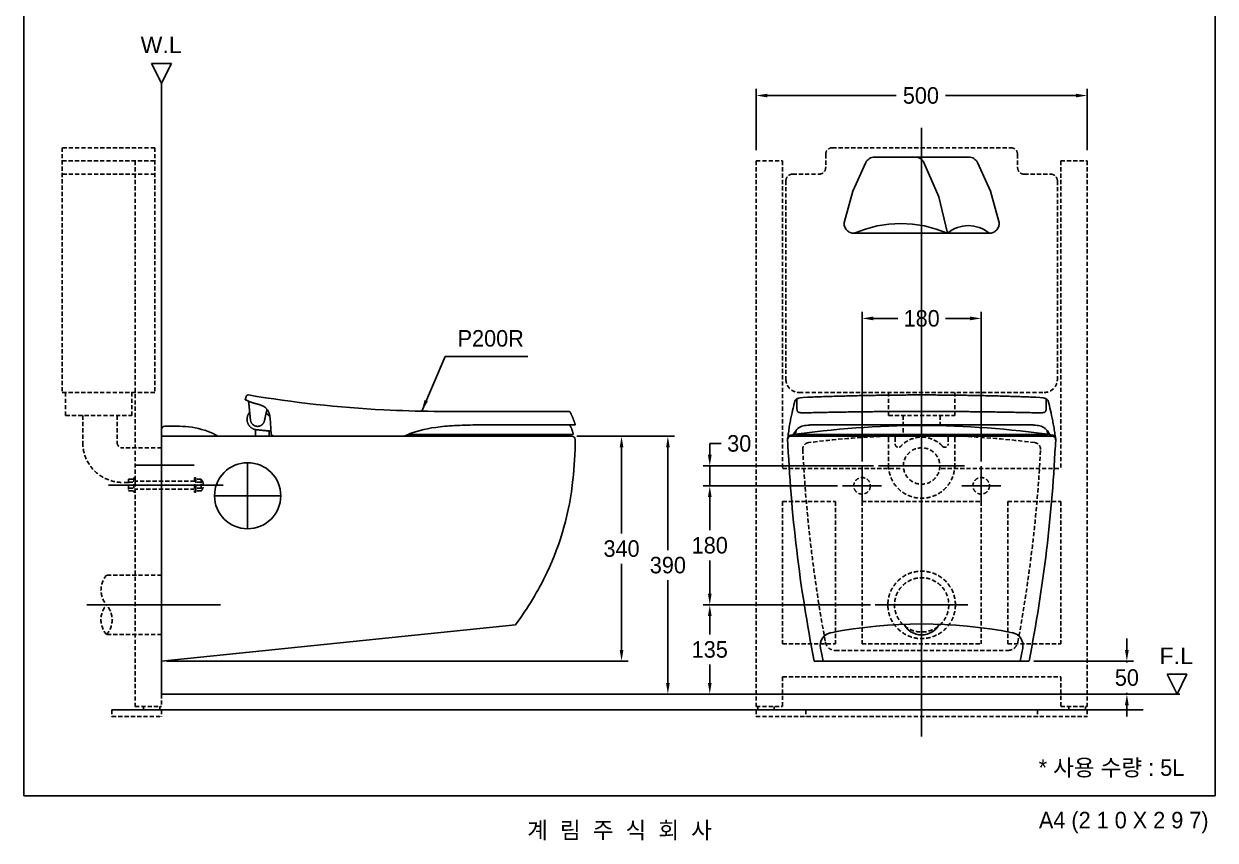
# Model space of a CAD drawing. Header units: millimetres. Extents: x 0 to 1800, y -67 to 2530.
# Drawn here: x 0 to 1800, y -67 to 1167 of the extents above; entities that cross this region are included whole.
import ezdxf
from ezdxf.enums import TextEntityAlignment as Align
from ezdxf.lldxf.tags import DXFTag

# ---------------------------------------------------------------- set-up
doc = ezdxf.new("R2010")
doc.units = ezdxf.units.MM
doc.linetypes.add('DASHED2', pattern=[9.525, 6.35, -3.175])
doc.layers.get('Defpoints').update_dxf_attribs({"color": 1})
for name, color, linetype in [('TEXT', 7, 'Continuous'), ('내부선 및 부속', 4, 'Continuous'), ('도각라인', 255, 'Continuous'), ('외형선', 3, 'Continuous'), ('점선', 6, 'DASHED2'), ('중심선', 1, 'DASHED'), ('치수선', 7, 'Continuous')]:
    doc.layers.add(name, color=color, linetype=linetype)
doc.styles.add('____', font='')
doc.styles.add('타이틀', font='H2GTRM.TTF', dxfattribs={"height": 25})
doc.styles.get('____').set_extended_font_data('굴림')
tags = doc.linetypes.add('DASHDOT', pattern=[70, 31, -13, 13, -13]).pattern_tags.tags
tags[10:11] = [DXFTag(74, 4), DXFTag(75, 0), DXFTag(340, '0'), DXFTag(46, 0.0), DXFTag(50, 0.0), DXFTag(44, 0.0), DXFTag(45, 0.0)]
tags[8:9] = [DXFTag(74, 4), DXFTag(75, 0), DXFTag(340, '0'), DXFTag(46, 0.0), DXFTag(50, 0.0), DXFTag(44, 0.0), DXFTag(45, 0.0)]
tags[6:7] = [DXFTag(74, 4), DXFTag(75, 0), DXFTag(340, '0'), DXFTag(46, 0.0), DXFTag(50, 0.0), DXFTag(44, 0.0), DXFTag(45, 0.0)]
tags[4:5] = [DXFTag(74, 4), DXFTag(75, 0), DXFTag(340, '0'), DXFTag(46, 0.0), DXFTag(50, 0.0), DXFTag(44, 0.0), DXFTag(45, 0.0)]
tags = doc.linetypes.add('DASHED', pattern=[25.72, 12.86, -12.86]).pattern_tags.tags
tags[6:7] = [DXFTag(74, 4), DXFTag(75, 0), DXFTag(340, '0'), DXFTag(46, 0.0), DXFTag(50, 0.0), DXFTag(44, 0.0), DXFTag(45, 0.0)]
tags[4:5] = [DXFTag(74, 4), DXFTag(75, 0), DXFTag(340, '0'), DXFTag(46, 0.0), DXFTag(50, 0.0), DXFTag(44, 0.0), DXFTag(45, 0.0)]
doc.dimstyles.new('MSADIM', dxfattribs={"dimtxt": 33, "dimasz": 17, "dimexe": 10, "dimexo": 7.5, "dimgap": 10, "dimtad": 0, "dimtih": 1, "dimtoh": 1, "dimdec": 0, "dimzin": 1, "dimdsep": 46, "dimtxsty": '____', "dimcen": 11.25, "dimadec": 0, "dimazin": 0, "dimtfac": 1, "dimtdec": 0, "dimtix": 1, "dimtmove": 0, "dimatfit": 3, "dimfxl": 1, "dimtolj": 1, "dimtzin": 1, "dimarcsym": 0})

# ---------------------------------------------------------------- blocks, each defined once
blk = doc.blocks.new('*D1')
at = {"layer": 'Defpoints', "color": 0, "linetype": 'Continuous'}
for p in [(1606.6, 1059), (1106.4, 968.9), (1606.6, 968.9)]:
    blk.add_point(p, dxfattribs=at)
at = {"layer": '치수선', "color": 0, "linetype": 'Continuous', "lineweight": -2, "transparency": 16777216}
for p, q in [((1106.4, 976.4), (1106.4, 1069)), ((1606.6, 976.4), (1606.6, 1069)), ((1123.4, 1059), (1318, 1059)), ((1589.6, 1059), (1392.7, 1059))]:
    blk.add_line(p, q, dxfattribs=at)
at = {"layer": '치수선', "color": 0, "linetype": 'Continuous', "transparency": 16777216}
for points in [[(1123.4, 1061.8), (1123.4, 1056.2), (1106.4, 1059)], [(1589.6, 1061.8), (1589.6, 1056.2), (1606.6, 1059)]]:
    blk.add_solid(points, dxfattribs=at)
at = {"layer": '치수선', "color": 0, "linetype": 'Continuous', "transparency": 16777216, "insert": (1355.4, 1059), "char_height": 25, "attachment_point": 5, "style": '____'}
blk.add_mtext('\\A1;500', dxfattribs=at)
blk = doc.blocks.new('*D2')
at = {"layer": 'Defpoints', "color": 0, "linetype": 'Continuous'}
for p in [(828.1, 543.9), (903.1, 543.9), (208.1, 203.9)]:
    blk.add_point(p, dxfattribs=at)
at = {"layer": '치수선', "color": 0, "linetype": 'Continuous', "lineweight": -2, "transparency": 16777216}
for p, q in [((835.6, 543.9), (913.1, 543.9)), ((903.1, 526.9), (903.1, 396.8)), ((903.1, 220.9), (903.1, 351.1)), ((215.6, 203.9), (913.1, 203.9))]:
    blk.add_line(p, q, dxfattribs=at)
at = {"layer": '치수선', "color": 0, "linetype": 'Continuous', "transparency": 16777216}
for points in [[(900.3, 526.9), (905.9, 526.9), (903.1, 543.9)], [(900.3, 220.9), (905.9, 220.9), (903.1, 203.9)]]:
    blk.add_solid(points, dxfattribs=at)
at = {"layer": '치수선', "color": 0, "linetype": 'Continuous', "transparency": 16777216, "insert": (903.1, 373.9), "char_height": 25, "attachment_point": 5, "style": '____'}
blk.add_mtext('\\A1;340', dxfattribs=at)
blk = doc.blocks.new('*D3')
at = {"layer": 'Defpoints', "color": 0, "linetype": 'Continuous'}
for p in [(828.1, 543.9), (900.1, 153.9), (973.1, 153.9)]:
    blk.add_point(p, dxfattribs=at)
at = {"layer": '치수선', "color": 0, "linetype": 'Continuous', "lineweight": -2, "transparency": 16777216}
for p, q in [((835.6, 543.9), (983.1, 543.9)), ((973.1, 526.9), (973.1, 371.7)), ((973.1, 170.9), (973.1, 326.1)), ((907.6, 153.9), (983.1, 153.9))]:
    blk.add_line(p, q, dxfattribs=at)
at = {"layer": '치수선', "color": 0, "linetype": 'Continuous', "transparency": 16777216}
for points in [[(970.3, 526.9), (975.9, 526.9), (973.1, 543.9)], [(970.3, 170.9), (975.9, 170.9), (973.1, 153.9)]]:
    blk.add_solid(points, dxfattribs=at)
at = {"layer": '치수선', "color": 0, "linetype": 'Continuous', "transparency": 16777216, "insert": (973.1, 348.9), "char_height": 25, "attachment_point": 5, "style": '____'}
blk.add_mtext('\\A1;390', dxfattribs=at)
blk = doc.blocks.new('*D4')
at = {"layer": 'Defpoints', "color": 0, "linetype": 'Continuous'}
for p in [(1036.4, 498.9), (1291.5, 498.9), (1237, 468.9)]:
    blk.add_point(p, dxfattribs=at)
at = {"layer": '치수선', "color": 0, "linetype": 'Continuous', "lineweight": -2, "transparency": 16777216}
for p, q in [((1036.4, 515.9), (1036.4, 532.9)), ((1036.4, 532.9), (1053.4, 532.9)), ((1284, 498.9), (1026.4, 498.9)), ((1036.4, 468.9), (1036.4, 498.9)), ((1229.5, 468.9), (1026.4, 468.9)), ((1036.4, 451.9), (1036.4, 434.9))]:
    blk.add_line(p, q, dxfattribs=at)
at = {"layer": '치수선', "color": 0, "linetype": 'Continuous', "transparency": 16777216}
for points in [[(1033.6, 515.9), (1039.2, 515.9), (1036.4, 498.9)], [(1033.6, 451.9), (1039.2, 451.9), (1036.4, 468.9)]]:
    blk.add_solid(points, dxfattribs=at)
at = {"layer": '치수선', "color": 0, "linetype": 'Continuous', "transparency": 16777216, "insert": (1080.9, 532.9), "char_height": 25, "attachment_point": 5, "style": '____'}
blk.add_mtext('\\A1;30', dxfattribs=at)
blk = doc.blocks.new('*D5')
at = {"layer": 'Defpoints', "color": 0, "linetype": 'Continuous'}
for p in [(1237, 468.9), (1036.4, 288.9), (1286.5, 288.9)]:
    blk.add_point(p, dxfattribs=at)
at = {"layer": '치수선', "color": 0, "linetype": 'Continuous', "lineweight": -2, "transparency": 16777216}
for p, q in [((1229.5, 468.9), (1026.4, 468.9)), ((1036.4, 451.9), (1036.4, 401.8)), ((1036.4, 305.9), (1036.4, 356.1)), ((1279, 288.9), (1026.4, 288.9))]:
    blk.add_line(p, q, dxfattribs=at)
at = {"layer": '치수선', "color": 0, "linetype": 'Continuous', "transparency": 16777216}
for points in [[(1033.6, 451.9), (1039.2, 451.9), (1036.4, 468.9)], [(1033.6, 305.9), (1039.2, 305.9), (1036.4, 288.9)]]:
    blk.add_solid(points, dxfattribs=at)
at = {"layer": '치수선', "color": 0, "linetype": 'Continuous', "transparency": 16777216, "insert": (1036.4, 378.9), "char_height": 25, "attachment_point": 5, "style": '____'}
blk.add_mtext('\\A1;180', dxfattribs=at)
blk = doc.blocks.new('*D6')
at = {"layer": 'Defpoints', "color": 0, "linetype": 'Continuous'}
for p in [(1036.4, 288.9), (1036.4, 153.9), (1083.4, 153.9)]:
    blk.add_point(p, dxfattribs=at)
at = {"layer": '치수선', "color": 0, "linetype": 'Continuous', "lineweight": -2, "transparency": 16777216}
for p, q in [((1043.9, 288.9), (1046.4, 288.9)), ((1036.4, 271.9), (1036.4, 244.3)), ((1036.4, 170.9), (1036.4, 198.6)), ((1075.9, 153.9), (1026.4, 153.9))]:
    blk.add_line(p, q, dxfattribs=at)
at = {"layer": '치수선', "color": 0, "linetype": 'Continuous', "transparency": 16777216}
for points in [[(1033.6, 271.9), (1039.2, 271.9), (1036.4, 288.9)], [(1033.6, 170.9), (1039.2, 170.9), (1036.4, 153.9)]]:
    blk.add_solid(points, dxfattribs=at)
at = {"layer": '치수선', "color": 0, "linetype": 'Continuous', "transparency": 16777216, "insert": (1036.4, 221.4), "char_height": 25, "attachment_point": 5, "style": '____'}
blk.add_mtext('\\A1;135', dxfattribs=at)
blk = doc.blocks.new('*D10')
at = {"layer": 'Defpoints', "color": 0, "linetype": 'Continuous'}
for p in [(1518.7, 203.9), (1666.6, 203.9), (1606.6, 153.9)]:
    blk.add_point(p, dxfattribs=at)
at = {"layer": '치수선', "color": 0, "linetype": 'Continuous', "lineweight": -2, "transparency": 16777216}
for p, q in [((1666.6, 220.9), (1666.6, 237.9)), ((1526.2, 203.9), (1676.6, 203.9)), ((1666.6, 203.9), (1666.6, 201.7)), ((1614.1, 153.9), (1676.6, 153.9)), ((1666.6, 153.9), (1666.6, 156.1)), ((1666.6, 136.9), (1666.6, 119.9))]:
    blk.add_line(p, q, dxfattribs=at)
at = {"layer": '치수선', "color": 0, "linetype": 'Continuous', "transparency": 16777216}
for points in [[(1663.7, 220.9), (1669.4, 220.9), (1666.6, 203.9)], [(1663.7, 136.9), (1669.4, 136.9), (1666.6, 153.9)]]:
    blk.add_solid(points, dxfattribs=at)
at = {"layer": '치수선', "color": 0, "linetype": 'Continuous', "transparency": 16777216, "insert": (1666.6, 178.9), "char_height": 25, "attachment_point": 5, "style": '____'}
blk.add_mtext('\\A1;50', dxfattribs=at)
blk = doc.blocks.new('*D11')
at = {"layer": 'Defpoints', "color": 0, "linetype": 'Continuous'}
for p in [(1446.5, 722), (1266.5, 498.4), (1446.5, 498.4)]:
    blk.add_point(p, dxfattribs=at)
at = {"layer": '치수선', "color": 0, "linetype": 'Continuous', "lineweight": -2, "transparency": 16777216}
for p, q in [((1266.5, 505.9), (1266.5, 732)), ((1283.5, 722), (1320.5, 722)), ((1429.5, 722), (1392.4, 722)), ((1446.5, 505.9), (1446.5, 732))]:
    blk.add_line(p, q, dxfattribs=at)
at = {"layer": '치수선', "color": 0, "linetype": 'Continuous', "transparency": 16777216}
for points in [[(1283.5, 724.9), (1283.5, 719.2), (1266.5, 722)], [(1429.5, 724.9), (1429.5, 719.2), (1446.5, 722)]]:
    blk.add_solid(points, dxfattribs=at)
at = {"layer": '치수선', "color": 0, "linetype": 'Continuous', "transparency": 16777216, "insert": (1356.5, 722), "char_height": 25, "attachment_point": 5, "style": '____'}
blk.add_mtext('\\A1;180', dxfattribs=at)

msp = doc.modelspace()

# ---------------------------------------------------------------- linework, layer by layer
msp.add_line((133.1, 130.1), (1691.1, 130.1))
at = {"layer": '내부선 및 부속', "linetype": 'Continuous'}
for p, q in [((1285.3, 965.8), (1427.7, 965.8)), ((1254.4, 850.8), (1458.6, 850.8)), ((823.1, 581.4), (819.3, 581.4)), ((379.1, 543.9), (573.8, 544)), ((680, 543.9), (714.6, 543.9)), ((1155.1, 543.9), (1161.6, 543.9)), ((1159, 543.9), (1553.9, 543.9)), ((1162, 544.9), (1161.6, 543.9)), ((1165.9, 547.5), (1166.7, 552.6)), ((1193.8, 544), (1262.2, 544)), ((1519, 544), (1450.5, 544)), ((1546.8, 547.5), (1546.1, 552.6)), ((1550.7, 544.9), (1551.2, 543.9)), ((1557.6, 543.9), (1551.2, 543.9))]:
    msp.add_line(p, q, dxfattribs=at)
at = {"layer": '내부선 및 부속', "linetype": 'Continuous', "flags": 128}
for points in [[(1272.1, 957.9), (1252.6, 914.5), (1239.7, 868.8)], [(1285.3, 965.8), (1283.2, 965.6), (1281.3, 965.2), (1279.4, 964.6), (1277.6, 963.6), (1276, 962.5), (1274.5, 961.2), (1273.2, 959.6), (1272.1, 957.9)], [(1359.9, 957.9), (1358.8, 959.6), (1357.5, 961.2), (1356, 962.5), (1354.4, 963.6), (1352.6, 964.6), (1350.7, 965.2), (1348.7, 965.6), (1346.7, 965.8)], [(1395.5, 850.8), (1382.3, 905.9), (1359.9, 957.9)], [(1440.9, 957.9), (1439.8, 959.6), (1438.5, 961.2), (1437, 962.5), (1435.4, 963.6), (1433.6, 964.6), (1431.7, 965.2), (1429.7, 965.6), (1427.7, 965.8)], [(1473.3, 868.8), (1460.3, 914.5), (1440.9, 957.9)], [(1239.7, 868.8), (1239.4, 867.3), (1239.4, 865.8), (1239.4, 864.3), (1239.6, 862.8), (1240, 861.4), (1240.5, 860.1), (1241.1, 858.8), (1241.8, 857.5), (1242.7, 856.4), (1243.6, 855.3), (1244.7, 854.3), (1245.8, 853.4), (1247.1, 852.6), (1248.4, 852), (1249.8, 851.5), (1251.3, 851.1), (1252.8, 850.8), (1254.4, 850.8)], [(1395.5, 850.8), (1378.3, 857.2), (1360.8, 861.8), (1342.9, 864.5), (1324.9, 865.4), (1306.9, 864.5), (1289.1, 861.8), (1271.5, 857.2), (1254.4, 850.8)], [(1458.6, 850.8), (1460.1, 850.8), (1461.6, 851.1), (1463.1, 851.4), (1464.4, 851.9), (1465.8, 852.6), (1467, 853.3), (1468.1, 854.2), (1469.2, 855.2), (1470.2, 856.2), (1471, 857.4), (1471.8, 858.6), (1472.4, 859.9), (1472.9, 861.3), (1473.3, 862.7), (1473.5, 864.2), (1473.6, 865.8), (1473.5, 867.3), (1473.3, 868.8)], [(1458.6, 850.8), (1455.1, 853.5), (1451.4, 855.8), (1447.6, 857.8), (1443.6, 859.4), (1435.4, 861.6), (1427, 862.3), (1418.7, 861.6), (1410.5, 859.4), (1406.5, 857.8), (1402.7, 855.8), (1399, 853.5), (1395.5, 850.8)]]:
    msp.add_lwpolyline(points, dxfattribs=at)
at = {"layer": '내부선 및 부속', "linetype": 'Continuous'}
msp.add_circle((338.1, 453.9), 50, dxfattribs=at)
for centre, radius, start, end in [((1159, 538.9), 5, 90, 182.5631), ((1553.9, 538.9), 5, 357.4369, 90), ((1356.5, -454.9), 715, 78.9549, 101.0451), ((1356.5, 273.4), 30, 207.3697, 332.6303), ((1223.3, 227.3), 20, 101.0451, 190.6747), ((1489.6, 227.3), 20, 349.3253, 78.9549), ((3411.8, 639.8), 2247, 190.6747, 191.1843), ((-698.8, 639.8), 2247, 348.8157, 349.3253)]:
    msp.add_arc(centre, radius, start, end, dxfattribs=at)
for points, weights in [([(336, 604.2), (335.3, 601.9), (334.6, 599.6)], [1, 0.999970078468, 1]), ([(334.6, 599.4), (334.6, 599), (335, 598.9)], [1, 0.762517511845, 1]), ([(335.2, 598.8), (337.4, 597.9), (339.6, 596.9)], [1, 0.999999582767, 1]), ([(339.4, 606.3), (336.8, 606.7), (336, 604.2)], [1, 0.749919593334, 1]), ([(1168.1, 599.8), (1167.9, 593.4), (1168.1, 587)], [1, 0.999331116676, 1]), ([(1356.5, 606.3), (1270.1, 606.3), (1183.8, 602.8)], [1, 0.999801695347, 1]), ([(1356.3, 606.3), (1442.6, 606.3), (1528.9, 602.8)], [1, 0.999801695347, 1]), ([(1544.6, 599.8), (1544.9, 593.4), (1544.7, 587)], [1, 0.999331116676, 1]), ([(359, 590.5), (360.1, 590.1), (361.2, 589.6)], [1, 0.99953597784, 1]), ([(369.6, 575.7), (367.8, 577.3), (366.1, 579)], [1, 0.999857485294, 1]), ([(825.9, 579.7), (825.1, 581.5), (823.1, 581.4)], [1, 0.838239252567, 1]), ([(833.1, 561.7), (830, 570.9), (825.9, 579.7)], [1, 0.99825656414, 1]), ([(1187.2, 579.4), (1271.8, 581.4), (1356.5, 581.4)], [1, 0.99992954731, 1]), ([(1525.5, 579.4), (1440.9, 581.4), (1356.3, 581.4)], [1, 0.99992954731, 1]), ([(349.7, 559.4), (343.3, 561.5), (342.5, 568.2)], [1, 0.845558404922, 1]), ([(353.8, 558.8), (351.7, 558.7), (349.7, 559.4)], [1, 0.980963885784, 1]), ([(363.7, 568), (362.4, 559.4), (353.8, 558.8)], [1, 0.778466165066, 1]), ([(364.8, 573.1), (364.2, 570.5), (363.7, 568)], [1, 0.999999940395, 1]), ([(371.8, 573.8), (370.6, 574.8), (369.6, 575.7)], [1, 0.999840557575, 1]), ([(823.8, 561), (825.8, 559.5), (826.8, 557.2)], [1, 0.965744435787, 1]), ([(832.6, 561), (832.7, 561), (832.8, 561)], [1, 0.980897367001, 1]), ([(833, 561.2), (833.1, 561.2), (833.1, 561.3)], [1, 0.976763367653, 1]), ([(373.5, 549), (373.6, 545.3), (377.1, 544.2)], [1, 0.81437176466, 1]), ([(572.7, 543.9), (573.8, 543.9), (574.9, 544.2)], [1, 0.993760943413, 1]), ([(574.9, 544.2), (576, 544.4), (577, 544.9)], [1, 0.994379520416, 1]), ([(577, 544.9), (580.3, 546.4), (583.6, 547.8)], [1, 0.999503850937, 1]), ([(679, 544.9), (679, 543.9), (680, 543.9)], [1, 0.708719313145, 1]), ([(714.6, 543.9), (715.6, 543.9), (715.6, 544.9)], [1, 0.709335029125, 1]), ([(826.8, 557.2), (828.7, 552.6), (830, 547.8)], [1, 0.997080266476, 1]), ([(830, 547.5), (830, 546.8), (829.3, 546.5)], [1, 0.819941341877, 1]), ([(1155.3, 549.2), (1154.9, 546.9), (1154.6, 544.5)], [1, 0.999997913837, 1]), ([(1192.8, 545), (1192.8, 544), (1193.8, 544)], [1, 0.708719015121, 1]), ([(1262.2, 544), (1263.2, 544), (1263.2, 545)], [1, 0.712833285332, 1]), ([(1450.5, 544), (1449.5, 544), (1449.5, 545)], [1, 0.712833285332, 1]), ([(1520, 545), (1520, 544), (1519, 544)], [1, 0.708719015121, 1]), ([(1557.5, 549.2), (1557.8, 546.9), (1558.1, 544.5)], [1, 0.999997913837, 1])]:
    msp.add_rational_spline(points, weights, degree=2, dxfattribs=at)
for points, degree in [([(334.6, 599.6), (334.6, 599.5), (334.6, 599.5), (334.6, 599.5), (334.6, 599.5), (334.6, 599.4)], 5), ([(335, 598.9), (335, 598.9), (335.1, 598.9), (335.1, 598.9), (335.1, 598.9), (335.2, 598.8)], 5), ([(339.6, 606.3), (339.5, 606.3), (339.5, 606.3), (339.5, 606.3), (339.4, 606.3), (339.4, 606.3)], 5), ([(339.6, 596.9), (343.3, 595.3), (347.1, 593.7), (351.3, 593.1), (355.2, 592.1), (359, 590.5)], 5), ([(342.5, 568.2), (341, 582.5), (339.6, 596.7)], 2), ([(1165.6, 598.5), (1164.7, 597), (1164.8, 595), (1163.8, 593.6), (1163.5, 591.9), (1163.2, 590.2)], 5), ([(1183.8, 602.8), (1175.1, 602.5), (1168.2, 601.2), (1168.1, 599.8)], 3), ([(1528.9, 602.8), (1537.6, 602.5), (1544.5, 601.2), (1544.6, 599.8)], 3), ([(1547.1, 598.5), (1548, 597), (1548, 595), (1548.9, 593.6), (1549.2, 591.9), (1549.6, 590.2)], 5), ([(361.2, 589.6), (362, 589.2), (362.9, 588.7), (363.7, 588.2), (364.5, 587.6), (365.2, 587)], 5), ([(367.4, 584.9), (366.1, 579), (364.8, 573.1)], 2), ([(1168.1, 587), (1168.1, 586.4), (1168.1, 585.7), (1168.1, 585), (1168.2, 584.4), (1168.3, 583.8)], 5), ([(1544.7, 587), (1544.6, 586.4), (1544.6, 585.7), (1544.7, 585), (1544.5, 584.4), (1544.4, 583.8)], 5), ([(692.2, 561), (762.4, 561), (832.6, 561)], 2), ([(832.8, 561), (832.8, 561.1), (832.9, 561.1), (832.9, 561.1), (832.9, 561.1), (833, 561.2)], 5), ([(833.1, 561.3), (833.1, 561.4), (833.1, 561.5), (833.1, 561.6), (833.1, 561.6), (833.1, 561.7)], 5), ([(1191.2, 561), (1189.8, 561), (1188.5, 561), (1187.1, 560.8), (1185.8, 560.8), (1184.4, 560.6)], 5), ([(1191.2, 561), (1273.8, 561), (1356.5, 561)], 2), ([(1521.6, 561), (1438.9, 561), (1356.3, 561)], 2), ([(1521.6, 561), (1522.9, 561), (1524.3, 561), (1525.6, 560.8), (1527, 560.8), (1528.3, 560.6)], 5), ([(349.8, 554), (349.8, 549), (349.8, 543.9)], 2), ([(370.8, 543.9), (360.3, 543.9), (349.8, 543.9)], 2), ([(350.7, 553.8), (359.7, 552.9), (368.8, 552)], 2), ([(368.8, 552), (371.1, 551.8), (373.4, 551.6)], 2), ([(370.8, 543.9), (370.8, 547.9), (370.8, 551.8)], 2), ([(377.1, 544.2), (377.5, 544.1), (377.9, 544), (378.3, 543.9), (378.7, 543.9), (379.1, 543.9)], 5), ([(828.7, 546.5), (704.6, 546.5), (580.5, 546.5)], 2), ([(679, 546.4), (679, 545.7), (679, 544.9)], 2), ([(715.6, 544.9), (715.6, 545.7), (715.6, 546.4)], 2), ([(830, 547.8), (830, 547.7), (830, 547.7), (830, 547.6), (830, 547.6), (830, 547.5)], 5), ([(1166.9, 546.5), (1258.3, 546.5), (1349.6, 546.5)], 2), ([(1192.8, 546.5), (1192.8, 545.7), (1192.8, 545)], 2), ([(1263.2, 545), (1263.2, 545.7), (1263.2, 546.5)], 2), ([(1349.7, 546.5), (1353, 546.5), (1356.4, 546.5)], 2), ([(1363.1, 546.5), (1359.7, 546.5), (1356.4, 546.5)], 2), ([(1545.8, 546.5), (1454.5, 546.5), (1363.1, 546.5)], 2), ([(1449.5, 545), (1449.5, 545.7), (1449.5, 546.5)], 2), ([(1520, 546.5), (1520, 545.7), (1520, 545)], 2)]:
    msp.add_open_spline(points, degree=degree, dxfattribs=at)
for points, knots in [([(819.3, 581.4), (766.4, 581.4), (706.7, 581.5), (640.2, 581.4), (601.3, 581.5), (500.6, 584.6), (407.2, 594.8), (339.6, 606.3)], [0, 0, 0, 0, 0.329654, 0.372244, 0.41482, 0.5725, 1, 1, 1, 1]), ([(1170.8, 601.4), (1170.1, 601.2), (1169, 600.9), (1167.4, 600.3), (1166.3, 599.5), (1165.8, 598.9), (1165.6, 598.5)], [0, 0, 0, 0, 0.334847, 0.592015, 0.806373, 1, 1, 1, 1]), ([(1541.9, 601.4), (1542.6, 601.2), (1543.8, 600.9), (1545.3, 600.3), (1546.4, 599.5), (1546.9, 598.9), (1547.1, 598.5)], [0, 0, 0, 0, 0.334847, 0.592015, 0.806373, 1, 1, 1, 1]), ([(365.2, 587), (366, 586.4), (367.4, 585), (369.8, 581.2), (371.9, 574.9), (372.9, 563.5), (373.3, 554.7), (373.5, 549)], [0, 0, 0, 0, 0.077293, 0.145803, 0.337667, 0.56877, 1, 1, 1, 1]), ([(1163.2, 590.2), (1162.1, 585.2), (1160.3, 577.6), (1158.1, 567), (1156.5, 558.2), (1155.7, 552.2), (1155.3, 549.2)], [0, 0, 0, 0, 0.363376, 0.561739, 0.784101, 1, 1, 1, 1]), ([(1168.3, 583.8), (1168.4, 583.2), (1168.4, 582.3), (1169.3, 580.5), (1172.3, 579.5), (1176.1, 579.3), (1181.4, 579.3), (1184.9, 579.4), (1187.2, 579.4)], [0, 0, 0, 0, 0.080098, 0.130289, 0.260977, 0.509166, 0.671258, 1, 1, 1, 1]), ([(1544.4, 583.8), (1544.3, 583.2), (1544.3, 582.3), (1543.5, 580.5), (1540.4, 579.5), (1536.6, 579.3), (1531.4, 579.3), (1527.9, 579.4), (1525.5, 579.4)], [0, 0, 0, 0, 0.080098, 0.130289, 0.260977, 0.509166, 0.671258, 1, 1, 1, 1]), ([(1549.6, 590.2), (1550.6, 585.2), (1552.4, 577.6), (1554.6, 567), (1556.2, 558.2), (1557.1, 552.2), (1557.5, 549.2)], [0, 0, 0, 0, 0.363376, 0.561739, 0.784101, 1, 1, 1, 1]), ([(583.6, 547.8), (596.3, 552.8), (611.2, 556.1), (638.4, 559.2), (648, 559.9), (668.6, 560.7), (679.5, 561), (692.2, 561)], [0, 0, 0, 0, 0.485452, 0.485452, 0.744131, 0.744131, 1, 1, 1, 1]), ([(1184.4, 560.6), (1180.8, 560.3), (1178, 559.8), (1172.6, 557.8), (1170.2, 556.2), (1165.6, 551.6), (1163.6, 548.7), (1162, 544.9)], [0, 0, 0, 0, 0.272913, 0.272913, 0.636696, 0.636696, 1, 1, 1, 1]), ([(1528.3, 560.6), (1531.9, 560.3), (1534.8, 559.8), (1540.2, 557.8), (1542.6, 556.2), (1547.1, 551.6), (1549.1, 548.7), (1550.7, 544.9)], [0, 0, 0, 0, 0.272913, 0.272913, 0.636696, 0.636696, 1, 1, 1, 1])]:
    msp.add_open_spline(points, degree=3, knots=knots, dxfattribs=at)
for points, weights, knots in [([(341.3, 580), (339.9, 578.4), (338.9, 576.5), (335.3, 569.3), (339, 562.2), (342.8, 555), (350.7, 553.8)], [1, 0.991018652916, 1, 0.891394913197, 1, 0.891394913197, 1], [0, 0, 0, 0.124781, 0.124781, 0.56239, 0.56239, 1, 1, 1]), ([(1154.6, 544.5), (1154.6, 544.2), (1154.8, 544.1), (1154.9, 543.9), (1155.1, 543.9)], [1, 0.923782348633, 1, 0.923782348633, 1], [0, 0, 0, 0.5, 0.5, 1, 1, 1]), ([(1165.9, 547.5), (1165.9, 547.1), (1166.2, 546.8), (1166.5, 546.5), (1166.9, 546.5)], [1, 0.920018672943, 1, 0.920018672943, 1], [0, 0, 0, 0.5, 0.5, 1, 1, 1]), ([(1546.8, 547.5), (1546.9, 547.1), (1546.6, 546.8), (1546.3, 546.5), (1545.8, 546.5)], [1, 0.920018672943, 1, 0.920018672943, 1], [0, 0, 0, 0.5, 0.5, 1, 1, 1]), ([(1558.1, 544.5), (1558.1, 544.2), (1558, 544.1), (1557.8, 543.9), (1557.6, 543.9)], [1, 0.923782348633, 1, 0.923782348633, 1], [0, 0, 0, 0.5, 0.5, 1, 1, 1])]:
    msp.add_rational_spline(points, weights, degree=2, knots=knots, dxfattribs=at)
at = {"layer": '도각라인', "color": 7}
for p, q in [((0, 0), (0, 2530)), ((1800, 2530), (1800, 0)), ((0, 0), (1800, 0))]:
    msp.add_line(p, q, dxfattribs=at)
at = {"layer": '외형선', "linetype": 'Continuous'}
for p, q in [((223.1, 1107.5), (193.1, 1107.5)), ((193.1, 1107.5), (208.1, 1077.5)), ((208.1, 1077.5), (223.1, 1107.5)), ((208.1, 1077.5), (208.1, 153.9)), ((208.1, 575.1), (208.1, 205.1)), ((208.1, 560.1), (208.1, 190.1)), ((1757.4, 184.1), (1727.4, 184.1)), ((1727.4, 184.1), (1742.4, 154.1)), ((1742.4, 154.1), (1757.4, 184.1)), ((208.1, 153.9), (1746.8, 153.9))]:
    msp.add_line(p, q, dxfattribs=at)
at = {"layer": '외형선'}
for p, q in [((213.1, 558.9), (235, 558.9)), ((208.1, 553.9), (208.1, 203.9)), ((208.1, 543.9), (828.1, 543.9)), ((758.1, 543.9), (828.1, 543.9)), ((743.1, 258.9), (208.1, 203.9)), ((1194.2, 203.9), (1518.7, 203.9))]:
    msp.add_line(p, q, dxfattribs=at)
for centre, radius, start, end in [((213.1, 553.9), 5, 90, 180), ((235, 433.9), 125, 72.1981, 90), ((1356.5, -804.9), 1365, 81.6494, 98.3506), ((244.2, 462.5), 95, 59.0065, 72.1981), ((828.1, 538.9), 5, 359.5303, 90), ((1159, 540.7), 5, 98.3506, 182.5177), ((3411.8, 639.8), 2260, 182.5177, 191.1192), ((-698.8, 639.8), 2260, 348.8808, 357.4823), ((1554, 540.7), 5, 357.4823, 81.6494), ((193.1, 544.1), 640, 354.0597, 359.5321), ((402, 522.4), 430, 334.5126, 354.1163), ((356.8, 543.9), 480, 323.5781, 334.5126)]:
    msp.add_arc(centre, radius, start, end, dxfattribs=at)
at = {"layer": '외형선', "linetype": 'Continuous'}
msp.add_open_spline([(829.3, 546.5), (829.2, 546.5), (829.1, 546.5), (829, 546.5), (828.8, 546.5), (828.7, 546.5)], degree=5, dxfattribs=at)
at = {"layer": '점선'}
for p, q in [((58.1, 980.1), (58.1, 610.1)), ((198.1, 980.1), (58.1, 980.1)), ((198.1, 980.1), (198.1, 610.1)), ((1221.5, 980.1), (1491.5, 980.1)), ((58.1, 960.1), (198.1, 960.1)), ((168.1, 960.1), (168.1, 135.1)), ((1106.4, 960.1), (1146.4, 960.1)), ((1106.4, 960.1), (1106.4, 135.1)), ((1146.4, 960.1), (1146.4, 495.1)), ((1211.5, 970.1), (1211.5, 950.1)), ((1501.5, 970.1), (1501.5, 950.1)), ((1566.6, 960.1), (1606.6, 960.1)), ((1566.6, 960.1), (1566.6, 495.1)), ((1606.6, 960.1), (1606.6, 135.1)), ((198.1, 940.1), (58.1, 940.1)), ((1161.4, 940.1), (1201.5, 940.1)), ((1511.5, 940.1), (1551.6, 940.1)), ((1151.4, 930.1), (1151.4, 630.1)), ((1561.6, 930.1), (1561.6, 630.1)), ((58.1, 610.1), (198.1, 610.1)), ((63.1, 610.1), (63.1, 575.1)), ((163.1, 610.1), (163.1, 575.1)), ((1171.4, 610.1), (1541.6, 610.1)), ((1306.5, 610.1), (1306.5, 575.1)), ((1406.5, 610.1), (1406.5, 575.1)), ((63.1, 575.1), (163.1, 575.1)), ((89.1, 575.1), (89.1, 534.1)), ((141.1, 575.1), (141.1, 534.1)), ((1306.5, 575.1), (1406.5, 575.1)), ((1328.5, 575.1), (1328.5, 544.8)), ((1384.5, 575.1), (1384.5, 559.8)), ((1306.5, 541.1), (1306.5, 500.1)), ((1316.5, 541.6), (1316.5, 532.2)), ((1396.5, 541.6), (1396.5, 532.2)), ((1406.5, 541.1), (1406.5, 500.1)), ((208.1, 526.1), (149.1, 526.1)), ((1146.4, 495.1), (1326.9, 495.1)), ((1386.1, 495.1), (1566.6, 495.1)), ((158.1, 474.1), (149.1, 474.1)), ((158.1, 479.1), (158.1, 461.1)), ((158.1, 479.1), (166.1, 479.1)), ((158.1, 474.6), (166.1, 474.6)), ((166.1, 481.1), (166.1, 459.1)), ((166.1, 481.1), (168.1, 481.1)), ((258.1, 476.1), (168.1, 476.1)), ((260.1, 481.1), (258.1, 481.1)), ((258.1, 481.1), (258.1, 459.1)), ((260.1, 481.1), (260.1, 479.8)), ((260.1, 479.8), (260.1, 464.3)), ((268.1, 479.1), (260.1, 479.1)), ((268.1, 474.6), (260.1, 474.6)), ((268.1, 479.1), (268.1, 471.4)), ((268.1, 471.4), (268.1, 461.1)), ((158.1, 465.6), (166.1, 465.6)), ((158.1, 461.1), (166.1, 461.1)), ((166.1, 459.1), (168.1, 459.1)), ((258.1, 464.1), (168.1, 464.1)), ((260.1, 459.1), (258.1, 459.1)), ((258.3, 459.1), (258.1, 459.1)), ((260.9, 465.6), (260.1, 465.6)), ((260.1, 464.3), (260.1, 459.1)), ((268.1, 461.1), (260.1, 461.1)), ((268.1, 465.6), (260.9, 465.6)), ((1146.4, 445.1), (1146.4, 230.1)), ((1146.4, 445.1), (1226.4, 445.1)), ((1226.4, 445.1), (1226.4, 230.1)), ((1266.4, 445.1), (1266.4, 230.1)), ((1266.4, 445.1), (1446.6, 445.1)), ((1446.6, 445.1), (1446.6, 230.1)), ((1486.6, 445.1), (1486.6, 230.1)), ((1486.6, 445.1), (1566.6, 445.1)), ((1566.6, 445.1), (1566.6, 230.1)), ((208.1, 333.9), (125, 333.9)), ((208.1, 243.9), (125, 243.9)), ((1146.4, 230.1), (1226.4, 230.1)), ((1225.9, 220.1), (1487, 220.1)), ((1266.4, 230.1), (1446.6, 230.1)), ((1486.6, 230.1), (1566.6, 230.1)), ((1146.4, 180.1), (1566.6, 180.1)), ((1146.4, 180.1), (1146.4, 135.1)), ((1566.6, 180.1), (1566.6, 135.1)), ((208.1, 153.9), (208.1, 135.1)), ((133.1, 130.1), (133.1, 120.1)), ((133.1, 130.1), (208.1, 130.1)), ((168.1, 135.1), (208.1, 135.1)), ((180.6, 135.1), (180.6, 130.1)), ((205.6, 135.1), (205.6, 130.1)), ((208.1, 130.1), (208.1, 120.1)), ((1106.4, 135.1), (1146.4, 135.1)), ((1181.4, 130.1), (1106.4, 130.1)), ((1106.4, 130.1), (1106.4, 120.1)), ((1108.9, 135.1), (1108.9, 130.1)), ((1133.9, 135.1), (1133.9, 130.1)), ((1181.4, 130.1), (1181.4, 120.1)), ((1531.5, 130.1), (1531.5, 120.1)), ((1531.5, 130.1), (1606.6, 130.1)), ((1566.6, 135.1), (1606.6, 135.1)), ((1579, 135.1), (1579, 130.1)), ((1604.1, 135.1), (1604.1, 130.1)), ((1606.6, 130.1), (1606.6, 120.1)), ((133.1, 120.1), (208.1, 120.1)), ((1106.4, 120.1), (1606.6, 120.1))]:
    msp.add_line(p, q, dxfattribs=at)
at = {"layer": '점선', "flags": 128}
for points in [[(1491.5, 980.1, -0.414214), (1501.5, 970.1)], [(1211.5, 950.1, -0.414214), (1201.5, 940.1)], [(1551.6, 940.1, -0.414214), (1561.6, 930.1)], [(125, 243.9, -0.376011), (125, 288.9)]]:
    msp.add_lwpolyline(points, format="xyb", dxfattribs=at)
at = {"layer": '점선'}
for centre, radius in [((1356.5, 498.9), 27.5), ((1266.5, 468.9), 12.5), ((1446.5, 468.9), 12.5), ((1356.5, 288.9), 51), ((1356.5, 288.9), 41)]:
    msp.add_circle(centre, radius, dxfattribs=at)
for centre, radius, start, end in [((1221.5, 970.1), 10, 90, 180), ((1161.4, 930.1), 10, 90, 180), ((1511.5, 950.1), 10, 180, 270), ((1171.4, 630.1), 20, 180, 270), ((1541.6, 630.1), 20, 270, 0), ((1356.5, -804.9), 1350, 92.255, 97.2754), ((1303.5, 541.1), 3, 0, 92.255), ((1319.5, 541.6), 3, 91.574, 180), ((1356.5, -804.9), 1350, 88.426, 91.574), ((1356.5, 500.1), 42.5, 42.5369, 137.4631), ((1393.5, 541.6), 3, 360, 88.426), ((1409.5, 541.1), 3, 87.745, 180), ((1356.5, -804.9), 1350, 82.7246, 87.745), ((149.1, 534.1), 60, 180, 270), ((149.1, 534.1), 8, 180, 270), ((1186.8, 524.3), 10, 97.2754, 182.9697), ((3411.8, 639.8), 2238, 182.9697, 190.4877), ((1321.5, 532.2), 5, 180, 317.4631), ((1391.5, 532.2), 5, 222.5369, 0), ((-698.8, 639.8), 2238, 349.5123, 357.0303), ((1526.2, 524.3), 10, 357.0303, 82.7246), ((1356.5, 500.1), 50, 180, 0), ((256.4, 470.1), 14.8, 8.1783, 37.5981), ((256.4, 470.1), 14.8, 322.4019, 8.1783), ((150.7, 311.4), 34.1, 138.7864, 221.2136), ((99.3, 266.4), 34.1, 318.7864, 41.2136), ((1225.9, 235.1), 15, 190.4877, 270), ((1487, 235.1), 15, 270, 349.5123)]:
    msp.add_arc(centre, radius, start, end, dxfattribs=at)
at = {"layer": '중심선', "linetype": 'DASHDOT'}
for p, q in [((1356.5, 1010.1), (1356.5, 90.1)), ((257.4, 500.1), (169.4, 500.1)), ((338.1, 503.9), (338.1, 403.9)), ((1266.5, 498.4), (1266.5, 439.4)), ((1291.5, 498.9), (1421.5, 498.9)), ((1446.5, 498.4), (1446.5, 439.4)), ((301.2, 470.1), (128.1, 470.1)), ((1237, 468.9), (1296, 468.9)), ((1476, 468.9), (1417, 468.9)), ((288.1, 453.9), (388.1, 453.9)), ((297.2, 288.9), (95, 288.9)), ((1286.5, 288.9), (1426.5, 288.9))]:
    msp.add_line(p, q, dxfattribs=at)
at = {"layer": '치수선', "linetype": 'Continuous'}
msp.add_line((653.6, 664.5), (761.3, 664.5), dxfattribs=at)

# ---------------------------------------------------------------- texts
at = {"layer": 'TEXT', "style": '타이틀'}
for s, p in [('* 사용 수량 : 5L', (1643.3, 42.9)), ('계  림  주  식  회  사', (900, -51.7))]:
    msp.add_text(s, height=25, dxfattribs=at).set_placement(p, align=Align.MIDDLE_CENTER)
msp.add_text('A4 (2 1 0 X 2 9 7)', height=25, dxfattribs=at).set_placement((1790, -36.5), align=Align.MIDDLE_RIGHT)
at = {"layer": 'TEXT', "char_height": 25, "width": 248.993, "attachment_point": 1, "line_spacing_factor": 0.963855, "style": '타이틀'}
for s, insert in [('\\fArial;W.L', (176.4, 1148.2)), ('\\A1;P200R', (655.4, 704.4)), ('\\fArial;F.L', (1716, 224.4))]:
    msp.add_mtext(s, dxfattribs=dict(at, insert=insert))

# ---------------------------------------------------------------- dimensions: what is measured, and where the dimension line sits
at = {"layer": '치수선', "linetype": 'Continuous'}
dim = msp.add_linear_dim(base=(1606.6, 1059), p1=(1106.4, 968.9), p2=(1606.6, 968.9), dimstyle='MSADIM', override={"dimtxt": 25}, dxfattribs=at)
dim.commit()
dim.dimension.update_dxf_attribs({"geometry": '*D1', "text_midpoint": (1355.4, 1059), "dimtype": 160})
dim = msp.add_linear_dim(base=(1446.5, 722), p1=(1266.5, 498.4), p2=(1446.5, 498.4), dimstyle='MSADIM', override={"dimtxt": 25}, dxfattribs=at)
dim.commit()
dim.dimension.update_dxf_attribs({"geometry": '*D11', "text_midpoint": (1356.5, 722)})
for base, p1, p2, picture, middle in [((903.1, 543.9), (208.1, 203.9), (828.1, 543.9), '*D2', (903.1, 373.9)), ((973.1, 153.9), (828.1, 543.9), (900.1, 153.9), '*D3', (973.1, 348.9)), ((1036.4, 288.9), (1237, 468.9), (1286.5, 288.9), '*D5', (1036.4, 378.9)), ((1036.4, 153.9), (1036.4, 288.9), (1083.4, 153.9), '*D6', (1036.4, 221.4)), ((1666.6, 203.9), (1606.6, 153.9), (1518.7, 203.9), '*D10', (1666.6, 178.9))]:
    dim = msp.add_linear_dim(base=base, p1=p1, p2=p2, angle=90, dimstyle='MSADIM', override={"dimtxt": 25}, dxfattribs=at)
    dim.commit()
    dim.dimension.update_dxf_attribs({"geometry": picture, "text_midpoint": middle})
dim = msp.add_linear_dim(base=(1036.4, 498.9), p1=(1237, 468.9), p2=(1291.5, 498.9), angle=90, dimstyle='MSADIM', override={"dimtxt": 25}, dxfattribs=at)
dim.commit()
dim.dimension.update_dxf_attribs({"geometry": '*D4', "text_midpoint": (1080.9, 532.9), "dimtype": 160})

# ---------------------------------------------------------------- leaders
at = {"layer": '치수선', "linetype": 'Continuous', "annotation_type": 0, "has_hookline": 1, "hookline_direction": 0}
msp.add_leader([(601.2, 581.9), (636.6, 664.5), (653.6, 664.5)], dimstyle='MSADIM', override={"dimtxt": 25}, dxfattribs=at)

doc.saveas('drawing.dxf')
